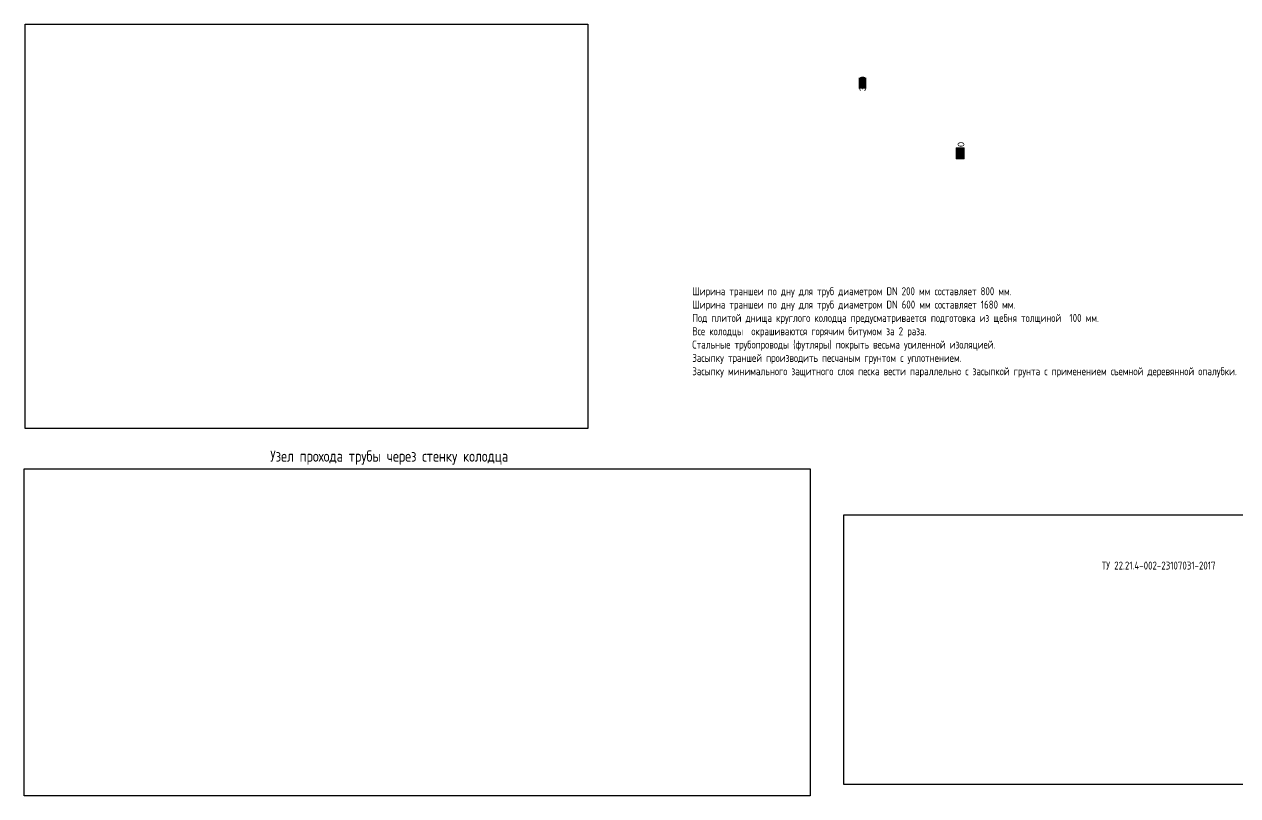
# Model space of a CAD drawing. Header units: millimetres. Extents: x 20530103 to 31271019, y 32092698 to 33532929.
# Drawn here: x 26066639 to 26104558, y 33036645 to 33060759 of the extents above; entities that cross this region are included whole.
import ezdxf

# ---------------------------------------------------------------- set-up
doc = ezdxf.new("R2010")
doc.units = ezdxf.units.MM
doc.layers.add('Вода', color=130, linetype='Continuous', lineweight=30)
doc.layers.add('Труба профиль', color=7, linetype='Continuous', lineweight=50)
doc.layers.add('ШРИФТЫ', color=7, linetype='Continuous')
doc.styles.add('GOST 2.304', font='GOST.TTF')
doc.styles.get("Standard").update_dxf_attribs({"font": 'arial.ttf'})
picture_1 = doc.add_image_def('image2.png', size_in_pixel=(997, 716))
picture_2 = doc.add_image_def('image3.png', size_in_pixel=(1392, 579))
picture_3 = doc.add_image_def('image4.png', size_in_pixel=(812, 478))

msp = doc.modelspace()

# ---------------------------------------------------------------- hatches: boundary and pattern name
at = {"layer": 'Вода', "linetype": 'Continuous', "lineweight": 0, "ltscale": 0.5, "true_color": 0xffffff}
h = msp.add_hatch(color=7, dxfattribs=at)
h.dxf.hatch_style = 1
h.paths.add_polyline_path([(26092709.0742, 33058746.4634), (26092956.3722, 33058746.4634), (26092956.3722, 33059085.1016), (26092709.0742, 33059085.1016)])
h = msp.add_hatch(color=7, dxfattribs=at)
h.dxf.hatch_style = 1
h.paths.add_polyline_path([(26095763.1422, 33056553.9235), (26096010.4402, 33056553.9235), (26096010.4402, 33056892.5618), (26095763.1422, 33056892.5618)])

# ---------------------------------------------------------------- linework, layer by layer
at = {"layer": 'Вода', "color": 7, "linetype": 'Continuous', "lineweight": 0, "ltscale": 0.5, "true_color": 0xffffff}
msp.add_lwpolyline([(26095763.1422, 33056892.5618), (26096010.4402, 33056892.5618), (26096010.4402, 33056553.9235), (26095763.1422, 33056553.9235)], close=True, dxfattribs=at)

# ---------------------------------------------------------------- texts
at = {"linetype": 'ByBlock', "style": 'GOST 2.304'}
msp.add_text('Узел прохода трубы через стенку колодца', height=350, dxfattribs=at).set_placement((26074325.5679, 33047086.8644))
at = {"layer": 'ШРИФТЫ', "lineweight": 30, "ltscale": 100, "char_height": 200, "attachment_point": 1, "rotation": 90}
for s, insert in [('300', (26092739.0287, 33058664.5158)), ('100', (26095810.4402, 33056614.5358))]:
    msp.add_mtext_dynamic_manual_height_columns(s, width=5.713373, gutter_width=1250, heights=[0], dxfattribs=dict(at, insert=insert))
at = {"layer": 'ШРИФТЫ', "lineweight": 30, "ltscale": 100, "insert": (26087514.6673, 33052538.5765), "char_height": 250, "attachment_point": 1, "style": 'GOST 2.304'}
msp.add_mtext_dynamic_manual_height_columns('Ширина траншеи по дну для труб диаметром DN 200 мм составляет 800 мм.\\PШирина траншеи по дну для труб диаметром DN 600 мм составляет 1680 мм.\\PПод плитой днища круглого колодца предусматривается подготовка из щебня толщиной  100 мм.\\PВсе колодцы  окрашиваются горячим битумом за 2 раза.\\PСтальные трубопроводы (футляры) покрыть весьма усиленной изоляцией.\\PЗасыпку траншей производить песчаным грунтом с уплотнением.\\PЗасыпку минимального защитного слоя песка вести параллельно с засыпкой грунта с применением съемной деревянной опалубки.', width=17300.797238, gutter_width=1250, heights=[5866.5555], dxfattribs=at)

# ---------------------------------------------------------------- pictures from other files: only their frames are drawn
image = msp.add_image(picture_1, insert=(26066663.238, 33048128.1716), size_in_units=(17588.4273, 12631.2076))
image.dxf.flags = 7
image = msp.add_image(picture_2, insert=(26066639.3084, 33036644.8851), size_in_units=(24556.761, 10214.3424))
image.dxf.flags = 7
image = msp.add_image(picture_3, insert=(26092254.6315, 33036993.4239), size_in_units=(14324.7773, 8432.5659))
image.dxf.flags = 7

# ---------------------------------------------------------------- next in the draw order: wipeouts: each hides what was drawn before it
msp.add_wipeout([(26100162.4207, 33044040.1603), (26105709.5514, 33044030.6343), (26105480.4119, 33043601.2533), (26100162.4207, 33043629.8821)]).dxf.layer = 'Труба профиль'

# ---------------------------------------------------------------- next in the draw order: wipeouts: each hides what was drawn before it
msp.add_wipeout([(26100286.0737, 33044051.0397), (26104318.5325, 33044015.1069), (26104324.537, 33043667.8069), (26100232.1345, 33043655.8293)]).dxf.layer = 'Труба профиль'

# ---------------------------------------------------------------- next in the draw order: texts
at = {"linetype": 'ByBlock', "style": 'GOST 2.304'}
msp.add_text('ТУ 22.21.4-002-23107031-2017', height=250, dxfattribs=at).set_placement((26100304.5525, 33043714.4567))

doc.saveas('drawing.dxf')
